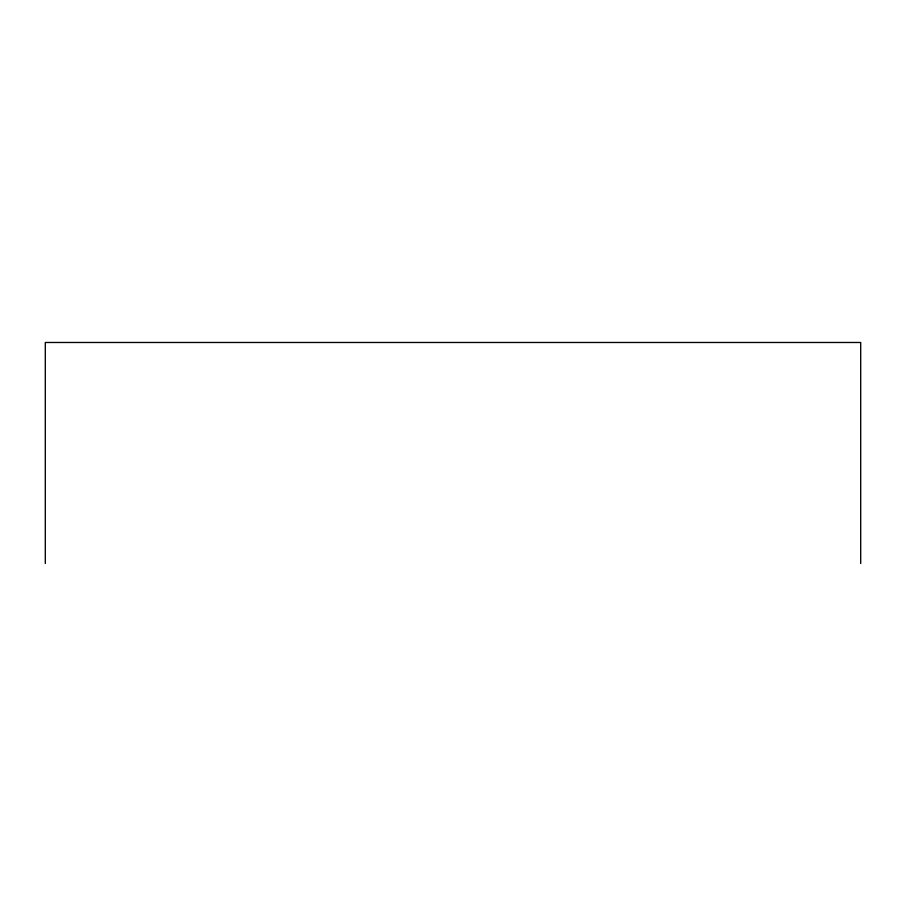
<?xml version="1.0" encoding="UTF-8"?>
<svg xmlns="http://www.w3.org/2000/svg" width="906" height="906" viewBox="0 0 906 906"><rect width="100%" height="100%" fill="white"/><g stroke="black" fill="none" stroke-linecap="round" stroke-linejoin="round"><path stroke-width="1.36" d="M860.7 563.521L860.7 342.479L45.3 342.479L45.3 563.521"/></g></svg>
